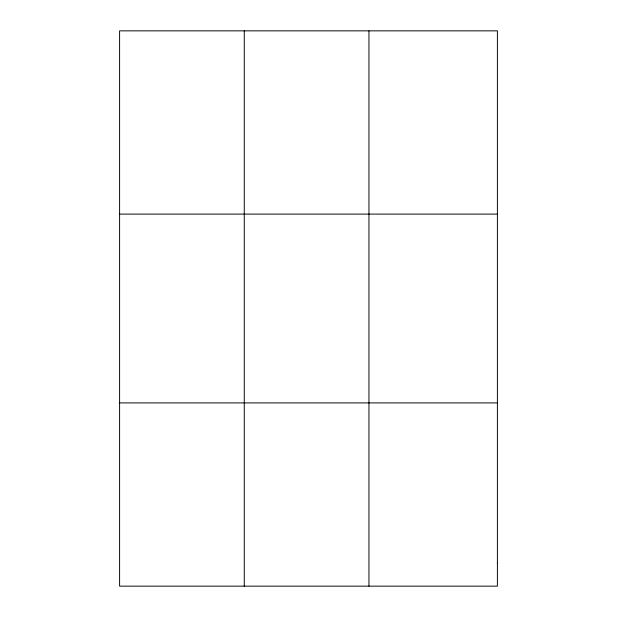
<?xml version="1.0" encoding="UTF-8"?>
<svg xmlns="http://www.w3.org/2000/svg" width="617" height="617" viewBox="0 0 617 617"><rect width="100%" height="100%" fill="white"/><g stroke="black" fill="none" stroke-linecap="round" stroke-linejoin="round"><path stroke-width="0.93" d="M244.27 586.15L244.27 30.85M368.951 586.15L368.951 30.85M119.598 214.099L497.402 214.099M119.598 402.901L497.402 402.901M497.402 563.244L497.402 586.15L119.598 586.15L119.598 30.85L497.402 30.85L497.402 563.244"/></g></svg>
